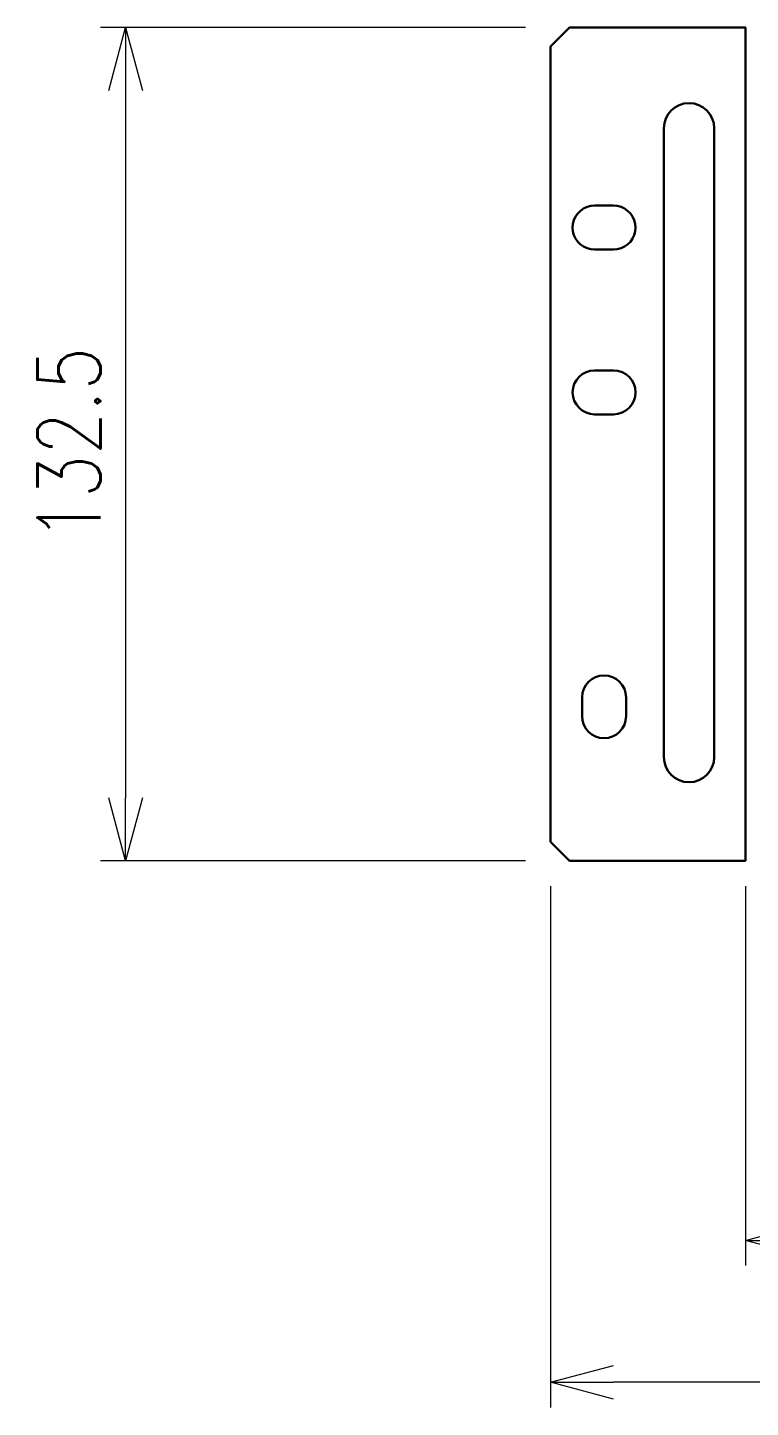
# Model space of a CAD drawing. Header units: millimetres. Extents: x 112 to 1408, y 148 to 1021.
# Drawn here: x 116.9 to 231.8, y 147.6 to 367 of the extents above; entities that cross this region are included whole.
import ezdxf

# ---------------------------------------------------------------- set-up
doc = ezdxf.new("R2010")
doc.units = ezdxf.units.MM
doc.layers.get('0').update_dxf_attribs({"color": 5, "lineweight": 30})
doc.layers.get('Defpoints').update_dxf_attribs({"lineweight": 9})
doc.layers.add('寸法', color=7, linetype='Continuous', lineweight=15)
doc.layers.add('寸法 @ 4', color=7, linetype='Continuous', lineweight=15)
doc.styles.get("Standard").update_dxf_attribs({"font": 'simplex.shx', "width": 0.8, "bigfont": 'extfont.shx'})
doc.dimstyles.new('KD-STD', dxfattribs={"dimscale": 0, "dimtxt": 2.5, "dimasz": 2.5, "dimexe": 1, "dimexo": 1, "dimgap": 1, "dimtad": 1, "dimdsep": 46, "dimtxsty": 'Standard', "dimblk": 'OPEN30', "dimcen": 0, "dimadec": 0, "dimazin": 0, "dimtfac": 1, "dimtmove": 0, "dimatfit": 3, "dimldrblk": 'OPEN30', "dimfxl": 1, "dimtolj": 1, "dimtzin": 0, "dimlwd": 15, "dimlwe": 15, "dimarcsym": 0})

# ---------------------------------------------------------------- blocks, each defined once
blk = doc.blocks.new('_Open30')
at = {"lineweight": -2}
for p, q in [((-1, 0.268), (0, 0)), ((0, 0), (-1, -0.268)), ((0, 0), (-1, 0))]:
    blk.add_line(p, q, dxfattribs=at)
blk = doc.blocks.new('*D11')
at = {"layer": 'Defpoints', "color": 0}
for p in [(231.02, 234.5), (651.02, 234.5), (231.02, 174.15)]:
    blk.add_point(p, dxfattribs=at)
at = {"layer": '寸法', "color": 0, "lineweight": 15}
for p, q in [((231.02, 230.5), (231.02, 170.15)), ((651.02, 230.5), (651.02, 170.15)), ((641.02, 174.15), (241.02, 174.15))]:
    blk.add_line(p, q, dxfattribs=at)
at = {"layer": '寸法', "color": 0, "lineweight": 15, "xscale": 10, "yscale": 10, "zscale": 10, "rotation": 180}
blk.add_blockref('_Open30', (231.02, 174.15), dxfattribs=at)
at = {"layer": '寸法', "color": 0, "lineweight": 15, "xscale": 10, "yscale": 10, "zscale": 10}
blk.add_blockref('_Open30', (651.02, 174.15), dxfattribs=at)
at = {"layer": '寸法', "color": 0, "insert": (441.02, 183.15), "char_height": 10, "attachment_point": 5}
blk.add_mtext('\\A1;420', dxfattribs=at)
blk = doc.blocks.new('*D12')
at = {"layer": 'Defpoints', "color": 0}
for p in [(200.02, 234.5), (682.02, 234.5), (200.02, 151.59)]:
    blk.add_point(p, dxfattribs=at)
at = {"layer": '寸法', "color": 0, "lineweight": 15}
for p, q in [((200.02, 230.5), (200.02, 147.59)), ((682.02, 230.5), (682.02, 147.59)), ((672.02, 151.59), (210.02, 151.59))]:
    blk.add_line(p, q, dxfattribs=at)
at = {"layer": '寸法', "color": 0, "lineweight": 15, "xscale": 10, "yscale": 10, "zscale": 10, "rotation": 180}
blk.add_blockref('_Open30', (200.02, 151.59), dxfattribs=at)
at = {"layer": '寸法', "color": 0, "lineweight": 15, "xscale": 10, "yscale": 10, "zscale": 10}
blk.add_blockref('_Open30', (682.02, 151.59), dxfattribs=at)
at = {"layer": '寸法', "color": 0, "insert": (441.02, 160.59), "char_height": 10, "attachment_point": 5}
blk.add_mtext('\\A1;482', dxfattribs=at)
blk = doc.blocks.new('*D16')
at = {"layer": 'Defpoints', "color": 0}
for p in [(200.02, 367), (132.49, 234.5), (200.02, 234.5)]:
    blk.add_point(p, dxfattribs=at)
at = {"layer": '寸法', "color": 0, "lineweight": 15}
for p, q in [((196.02, 367), (128.49, 367)), ((132.49, 357), (132.49, 244.5)), ((196.02, 234.5), (128.49, 234.5))]:
    blk.add_line(p, q, dxfattribs=at)
at = {"layer": '寸法', "color": 0, "lineweight": 15, "xscale": 10, "yscale": 10, "zscale": 10}
for p, rotation in [((132.49, 367), 90), ((132.49, 234.5), 270)]:
    blk.add_blockref('_Open30', p, dxfattribs=dict(at, rotation=rotation))
at = {"layer": '寸法', "color": 0, "insert": (123.49, 300.75), "char_height": 10, "attachment_point": 5, "rotation": 90}
blk.add_mtext('\\A1;132.5', dxfattribs=at)

msp = doc.modelspace()

# ---------------------------------------------------------------- linework, layer by layer
for p, q in [((203.021, 366.999), (200.021, 363.999)), ((203.021, 366.999), (231.025, 366.999)), ((231.021, 366.999), (231.021, 234.499)), ((200.021, 237.499), (200.021, 363.999)), ((222.021, 354.999), (222.021, 354.999)), ((218.021, 250.999), (218.021, 350.999)), ((226.021, 350.999), (226.021, 250.999)), ((210.021, 338.699), (207.021, 338.699)), ((203.521, 335.199), (203.521, 335.199)), ((213.521, 335.199), (213.521, 335.199)), ((207.021, 331.699), (210.021, 331.699)), ((207.021, 312.499), (210.021, 312.499)), ((203.521, 308.999), (203.521, 308.999)), ((213.521, 308.999), (213.521, 308.999)), ((210.021, 305.499), (207.021, 305.499)), ((208.521, 263.999), (208.521, 263.999)), ((205.021, 257.499), (205.021, 260.499)), ((212.021, 260.499), (212.021, 257.499)), ((208.521, 253.999), (208.521, 253.999)), ((222.021, 246.999), (222.021, 246.999)), ((200.021, 237.499), (203.021, 234.499)), ((231.021, 234.499), (203.021, 234.499))]:
    msp.add_line(p, q)
for points in [[(203.521, 335.199), (203.574, 335.807), (203.732, 336.397), (203.989, 336.949), (204.339, 337.449), (204.771, 337.881), (205.271, 338.231), (205.823, 338.488), (206.413, 338.646), (207.021, 338.699)], [(210.021, 338.699), (210.628, 338.646), (211.218, 338.488), (211.771, 338.231), (212.27, 337.881), (212.702, 337.449), (213.052, 336.949), (213.309, 336.397), (213.467, 335.807), (213.521, 335.199)], [(207.021, 331.699), (206.413, 331.753), (205.823, 331.911), (205.271, 332.168), (204.771, 332.518), (204.339, 332.95), (203.989, 333.449), (203.732, 334.002), (203.574, 334.592), (203.521, 335.199)], [(213.521, 335.199), (213.467, 334.592), (213.309, 334.002), (213.052, 333.449), (212.702, 332.95), (212.27, 332.518), (211.771, 332.168), (211.218, 331.911), (210.628, 331.753), (210.021, 331.699)]]:
    msp.add_lwpolyline(points)
for centre, radius, start, end in [((222.021, 350.999), 4, 90, 180), ((222.021, 350.999), 4, 0, 90), ((207.021, 308.999), 3.5, 90, 180), ((210.021, 308.999), 3.5, 0, 90), ((207.021, 308.999), 3.5, 180, 270), ((210.021, 308.999), 3.5, 270, 0), ((208.521, 260.499), 3.5, 90, 180), ((208.521, 260.499), 3.5, 0, 90), ((208.521, 257.499), 3.5, 180, 270), ((208.521, 257.499), 3.5, 270, 0), ((222.021, 250.999), 4, 180, 270), ((222.021, 250.999), 4, 270, 0)]:
    msp.add_arc(centre, radius, start, end)

# ---------------------------------------------------------------- dimensions: what is measured, and where the dimension line sits
at = {"layer": '寸法 @ 4'}
dim = msp.add_linear_dim(base=(132.488, 234.499), p1=(200.021, 366.999), p2=(200.021, 234.499), angle=90, dimstyle='KD-STD', override={"dimscale": 4, "dimtix": 0, "dimtofl": 1, "dimtmove": 0, "dimatfit": 3}, dxfattribs=at)
dim.commit()
dim.dimension.update_dxf_attribs({"geometry": '*D16', "text_midpoint": (123.488, 300.749)})
for base, p1, p2, picture, middle in [((200.021, 151.59), (682.021, 234.499), (200.021, 234.499), '*D12', (441.021, 160.59)), ((231.021, 174.152), (651.021, 234.499), (231.021, 234.499), '*D11', (441.021, 183.152))]:
    dim = msp.add_linear_dim(base=base, p1=p1, p2=p2, dimstyle='KD-STD', override={"dimscale": 4, "dimtix": 0, "dimtofl": 1, "dimtmove": 0, "dimatfit": 3}, dxfattribs=at)
    dim.commit()
    dim.dimension.update_dxf_attribs({"geometry": picture, "text_midpoint": middle})

doc.saveas('drawing.dxf')
